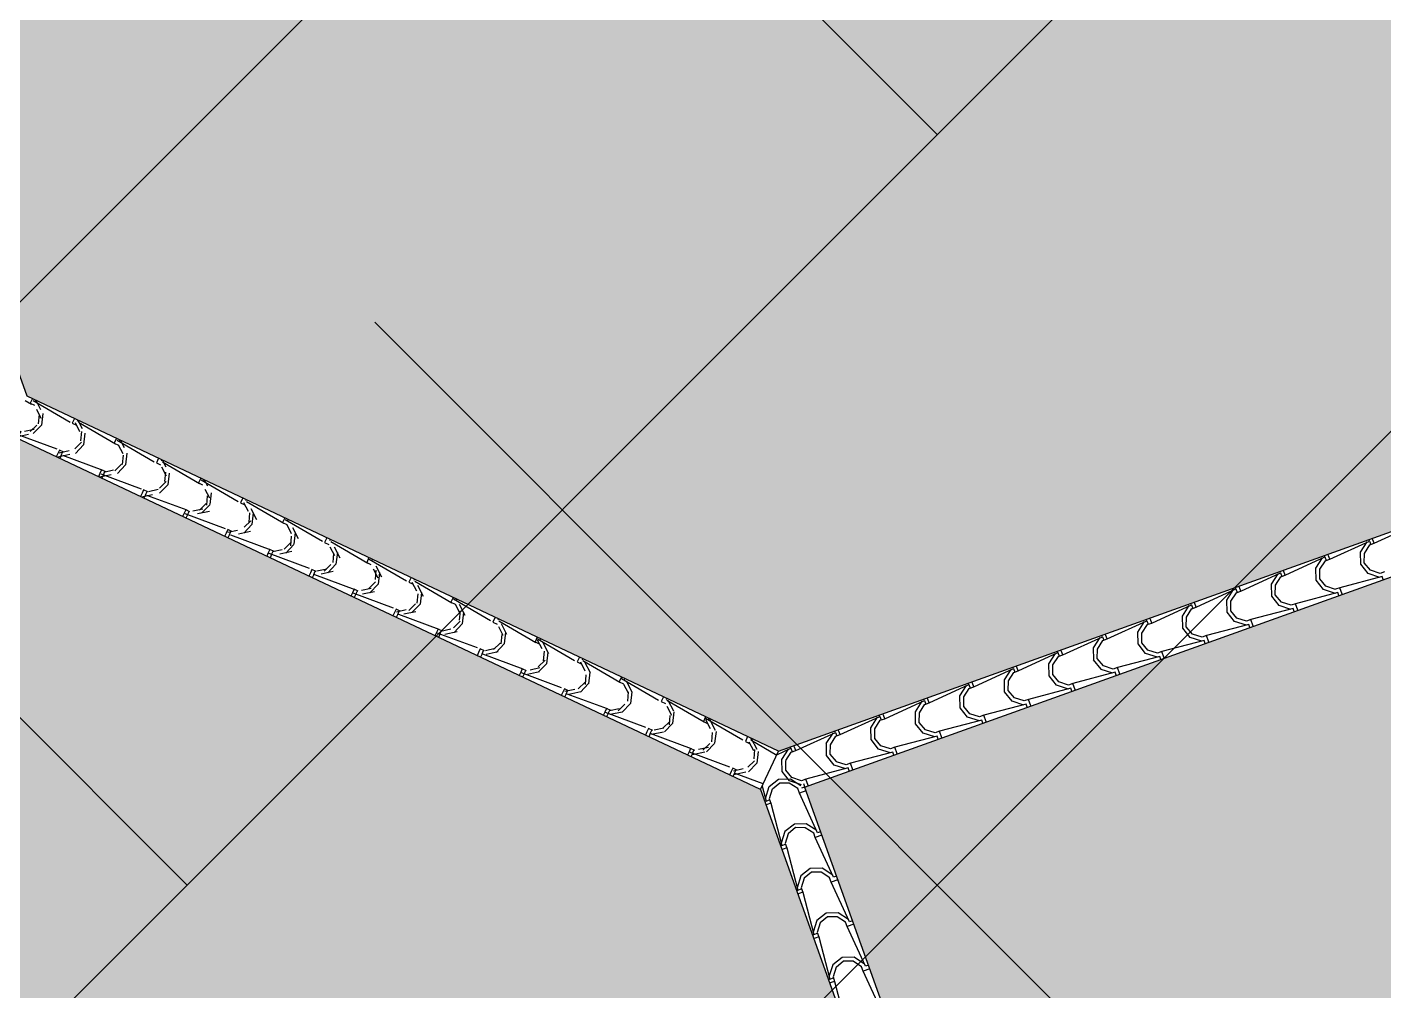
# Model space of a CAD drawing. Header units: millimetres. Extents: x 648844 to 649530, y 1246379 to 1246752.
# Drawn here: x 649136.641 to 649141.437, y 1246581.43 to 1246584.836 of the extents above; entities that cross this region are included whole.
import ezdxf

# ---------------------------------------------------------------- set-up
doc = ezdxf.new("R2010")
doc.units = ezdxf.units.MM
doc.header["$LTSCALE"] = 20
doc.header["$MEASUREMENT"] = 0
doc.layers.get('0').update_dxf_attribs({"linetype": 'CONTINUOUS'})
doc.layers.add('acera', color=8, linetype='CONTINUOUS')
doc.layers.add('TECHO', color=30, linetype='CONTINUOUS')

# ---------------------------------------------------------------- blocks, each defined once
blk = doc.blocks.new('TEJA45')
at = {"layer": 'TECHO'}
for p, q in [((-3.854480351167602, 0.5756046470455338), (-3.755227899821904, 0.6937621566770744)), ((-3.972638071640318, 0.4574471764425745), (-3.87338562029462, 0.5756046860741151)), ((-3.873337738571017, 0.5755941594249876), (-3.876904798162009, 0.5791612190159832)), ((-3.873337738571045, 0.5755941594249734), (-3.863885135120142, 0.5661415559740703)), ((-3.863885135120121, 0.5850467628758977), (-3.867452194711113, 0.5886138224668898)), ((-3.866248285982756, 0.5637784051113499), (-3.854432531669126, 0.5755941594249769)), ((-3.854432531669218, 0.5755941594249876), (-3.863885135120121, 0.5850467628758906)), ((-3.66064230832248, 0.5992188678973811), (-3.778799817954024, 0.4999664165516826)), ((-3.885337126403741, 0.5258153036581881), (-3.879429202913414, 0.5695336599109027)), ((-3.870962060168189, 0.5285253532493641), (-3.866235792905812, 0.5639725625261143)), ((-3.856608696035053, 0.497787082433458), (-3.870787609757812, 0.5285081193356653)), ((-3.778799778925574, 0.481061147424537), (-3.896957288557118, 0.3818086960788385)), ((-3.86624861209242, 0.4881250031618727), (-3.885153835309808, 0.5259353690491189)), ((-3.828463612439649, 0.4692568065410647), (-3.866273978326895, 0.4881620297584526)), ((-3.825916839926194, 0.4835959426584964), (-3.856637876828401, 0.4977748563812554)), ((-3.790492434829723, 0.4881737317820871), (-3.825939644106469, 0.4834474645197133)), ((-3.778811704062157, 0.4999733318178308), (-3.790627458375788, 0.4881575775042037)), ((-3.761386177533133, 0.4825478052889061), (-3.778811704062008, 0.499973331817781)), ((-3.770838780984036, 0.4730952018380066), (-3.778811704062001, 0.4810681249159714)), ((-4.090795792113177, 0.3392897058394375), (-3.991543340767478, 0.4574472154709781)), ((-4.00349570195975, 0.4076569272280004), (-3.997587778469423, 0.451375283480715)), ((-3.99149528170728, 0.4574366162887209), (-3.995062341298265, 0.4610036758797094)), ((-3.991495281707316, 0.4574366162886996), (-3.982042678256413, 0.4479840128377965)), ((-3.98911951078243, 0.4103688721604328), (-3.984393243520053, 0.445816081437183)), ((-3.982042678256384, 0.4668892197396239), (-3.985609737847369, 0.4704562793306124)), ((-3.984405829119034, 0.4456208619750761), (-3.972590074805403, 0.4574366162887031)), ((-3.972590074805481, 0.4574366162887173), (-3.982042678256384, 0.4668892197396204)), ((-3.784825215748612, 0.4750238310066557), (-3.82854357200133, 0.4691159075163327)), ((-3.984406141971199, 0.3699672719140104), (-4.003311365188587, 0.4077776378012565)), ((-3.974765104806004, 0.379630619242711), (-3.988944018528763, 0.4103516561449183)), ((-4.208953512586021, 0.2211322352363077), (-4.109701061240322, 0.3392897448678482)), ((-4.109652824843558, 0.3392790731524506), (-4.11321988443455, 0.3428461327434462)), ((-4.109652824843586, 0.3392790731524329), (-4.100200221392683, 0.3298264697015298)), ((-4.100200221392662, 0.3487316766033537), (-4.103767280983654, 0.3522987361943422)), ((-4.102563372255311, 0.3274633188388023), (-4.09074761794168, 0.3392790731524293)), ((-4.090747617941759, 0.3392790731524435), (-4.100200221392662, 0.3487316766033466)), ((-3.896957249528676, 0.3629034269516929), (-4.01511475916022, 0.2636509756059944)), ((-3.946621343687589, 0.3510992766623282), (-3.984431709574835, 0.3700044998797161)), ((-3.944073303117726, 0.3654395338879866), (-3.974794340019933, 0.3796184476107456)), ((-3.902983592182473, 0.3568652554500957), (-3.946701948435191, 0.3509573319597727)), ((-3.908648915917794, 0.3700162811679313), (-3.944096125194541, 0.3652900139055575)), ((-3.896969247198435, 0.3818157886815605), (-3.908785001512065, 0.3700000343679335)), ((-3.879543720669396, 0.3643902621526323), (-3.896969247198271, 0.3818157886815072)), ((-3.888996324120292, 0.3549376587017328), (-3.896969247198264, 0.3629105817797047)), ((-4.121654277516505, 0.2894985507923984), (-4.115746354026179, 0.333216907045113)), ((-4.10256367184995, 0.2518095406661018), (-4.121468895067338, 0.289619906553348)), ((-4.107276961396558, 0.2922123910723933), (-4.10255069413418, 0.3276596003491434)), ((-4.092921513576556, 0.2614741560511469), (-4.107100427299315, 0.2921951929533542)), ((-4.015114720131734, 0.2447457064788843), (-4.133272229763278, 0.1454932551331858)), ((-4.064779074935451, 0.2329417467835526), (-4.102589440822697, 0.2518469700009405)), ((-4.062229766308398, 0.247283125117093), (-4.092950803210606, 0.2614620388398521)), ((-4.026805397007671, 0.2518588305535268), (-4.062252606284417, 0.247132563291153)), ((-4.015126790334712, 0.2636582455452903), (-4.026942544648342, 0.2518424912316632)), ((-3.997701263805673, 0.246232719016362), (-4.015126790334548, 0.263658245545237)), ((-4.007153867256569, 0.2367801155654625), (-4.015126790334541, 0.2447530386434345)), ((-4.327111233058744, 0.1029747646333448), (-4.227858781713046, 0.2211322742648854)), ((-4.239812853073012, 0.1713401743586012), (-4.233904929582685, 0.2150585306113157)), ((-4.227810367979828, 0.2211215300161697), (-4.231377427570827, 0.2246885896071689)), ((-4.227810367979856, 0.2211215300161555), (-4.218357764528953, 0.2116689265652525)), ((-4.22543441201104, 0.1740559099816537), (-4.220708144748663, 0.2095031192584038)), ((-4.218357764528932, 0.2305741334670763), (-4.221924824119924, 0.2341411930580684)), ((-4.220720915391588, 0.2093057757025285), (-4.208905161077958, 0.2211215300161555)), ((-4.208905161078029, 0.2211215300161768), (-4.218357764528932, 0.2305741334670799)), ((-4.021141968616334, 0.2387066798935287), (-4.064860324869052, 0.2327987564032057)), ((-4.220721201728708, 0.1336518094182217), (-4.239626424946096, 0.1714621753054679)), ((-4.211077922346732, 0.1433176928587514), (-4.225256836069491, 0.1740387297609587)), ((-4.133284333470989, 0.14550070240902), (-4.14510008778462, 0.133684948095393)), ((-4.115858806941944, 0.1280751758800847), (-4.133284333470819, 0.1455007024089596)), ((-4.381066017177957, 0.06124925080029442), (-4.346016502185769, 0.1029748036619225)), ((-4.35797142862927, 0.05318179792661226), (-4.352063505138943, 0.09690015417932685)), ((-4.345967911116098, 0.1029639868798995), (-4.349534970707083, 0.106531046470888)), ((-4.345967911116134, 0.1029639868798853), (-4.336515307665231, 0.09351138342898224)), ((-4.336515307665202, 0.1124165903308096), (-4.340082367256187, 0.1159836499217981)), ((-4.338878458527866, 0.0911482325662547), (-4.327062704214235, 0.1029639868798817)), ((-4.327062704214299, 0.1029639868798995), (-4.336515307665202, 0.1124165903308025)), ((-4.13327219073485, 0.1265879860060402), (-4.251429700366394, 0.02733553466034166)), ((-4.182936806183349, 0.1147842169048019), (-4.220747172070595, 0.1336894401221898)), ((-4.180386229499931, 0.1291267163465832), (-4.211107266402138, 0.1433056300693423)), ((-4.139300345048383, 0.1205481043372068), (-4.183018701301101, 0.1146401808468838)), ((-4.144961878098442, 0.1337013799390085), (-4.180409087375189, 0.1289751126766348)), ((-4.12531141039284, 0.1186225724291852), (-4.133284333470812, 0.1265954955071535)), ((-4.381066017177965, 0.07500000000003837), (-4.381066017177972, -0.07499999999996376)), ((-4.338878731607451, 0.01549407817028481), (-4.357783954824839, 0.05330444405753099)), ((-4.343591862625289, 0.05589942889270816), (-4.338865595362911, 0.09134663816945832)), ((-4.329234331117675, 0.02516122966800793), (-4.343413244840434, 0.05588226657021522)), ((-4.30109453743124, -0.003373312973963039), (-4.338904903318486, 0.01553191024342482)), ((-4.30109453743124, 0.003373312974005671), (-4.338904903318486, -0.01553191024338219)), ((-4.298542692691456, 0.01097030757607342), (-4.329263729593663, 0.02514922129883246)), ((-4.257458721482493, -0.002389528778763861), (-4.301177077735211, 0.003518394711559125)), ((-4.257458721483125, 0.002389528780526007), (-4.301177077735844, -0.003518394709796979)), ((-4.263118359186514, 0.01554392932484205), (-4.29856556846326, 0.01081766206246826)), ((-4.251441876607267, 0.02734315927274977), (-4.263257630920897, 0.01552740495912275)), ((-4.234016350078214, 0.009917632743814409), (-4.251441876607089, 0.02734315927269293)), ((-4.243468953529117, 0.0004650292929184729), (-4.251441876607082, 0.008437952370883295)), ((-4.338878731607565, -0.01549407817016046), (-4.357783954824953, -0.05330444405740664)), ((-4.329234331119117, -0.0251612296676953), (-4.343413244841877, -0.05588226656990258)), ((-4.298542692692415, -0.01097030757503248), (-4.329263729594622, -0.02514922129779151)), ((-4.26311835918694, -0.01554392932355597), (-4.298565568463687, -0.01081766206118218)), ((-4.251441876607259, -0.0273431592726503), (-4.26325763092089, -0.01552740495902327)), ((-4.243468953529124, -0.0004650292928261024), (-4.251441876607103, -0.008437952370801582)), ((-4.234016350078228, -0.009917632743729143), (-4.251441876607103, -0.02734315927260411)), ((-4.133272190734765, -0.1265879860058945), (-4.251429700366309, -0.027335534660196)), ((-4.381066017177957, -0.06124925080087706), (-4.346016502186039, -0.102974803662196)), ((-4.35797142863111, -0.05318179792779887), (-4.352063505140784, -0.09690015418051345)), ((-4.345967911116119, -0.1029639868798107), (-4.336515307665216, -0.09351138342890764)), ((-4.343591862623768, -0.05589942889180222), (-4.338865595361391, -0.09134663816855237)), ((-4.338878458527873, -0.09114823256618365), (-4.327062704214242, -0.1029639868798107)), ((-4.345967911116119, -0.1029639868798178), (-4.349534970707111, -0.1065310464708098)), ((-4.336515307665216, -0.1124165903307208), (-4.340082367256201, -0.1159836499217093)), ((-4.327062704214313, -0.1029639868798071), (-4.336515307665216, -0.1124165903307102)), ((-4.327111233059028, -0.1029747646336112), (-4.22785878171333, -0.2211322742651518)), ((-4.220721201728821, -0.133651809418069), (-4.239626424946209, -0.1714621753053152)), ((-4.211077922348551, -0.1433176928592701), (-4.22525683607131, -0.1740387297614774)), ((-4.182936806183335, -0.1147842169047451), (-4.220747172070581, -0.1336894401221329)), ((-4.18038622950089, -0.1291267163455458), (-4.211107266403097, -0.1433056300683049)), ((-4.139300345048618, -0.1205481043353416), (-4.183018701301336, -0.1146401808450186)), ((-4.144961878097952, -0.1337013799378433), (-4.180409087374699, -0.1289751126754695)), ((-4.133284333470982, -0.1455007024089205), (-4.145100087784613, -0.1336849480952935)), ((-4.125311410392847, -0.1186225724290999), (-4.133284333470819, -0.1265954955070754)), ((-4.115858806941951, -0.1280751758799994), (-4.133284333470826, -0.1455007024088779)), ((-4.239812853075087, -0.1713401743580043), (-4.23390492958476, -0.2150585306107189)), ((-4.225434412009413, -0.1740559099816323), (-4.220708144747036, -0.2095031192583825)), ((-4.015114720131677, -0.2447457064787315), (-4.133272229763222, -0.145493255133033)), ((-4.227810367979835, -0.2211215300160916), (-4.231377427570827, -0.22468858960708)), ((-4.227810367979849, -0.2211215300160809), (-4.218357764528946, -0.2116689265651779)), ((-4.218357764528939, -0.2305741334669946), (-4.221924824119924, -0.2341411930579831)), ((-4.220720915391595, -0.2093057757024575), (-4.208905161077965, -0.2211215300160845)), ((-4.208905161078043, -0.2211215300160916), (-4.218357764528946, -0.2305741334669946)), ((-4.208953512586156, -0.2211322352367517), (-4.109701061240457, -0.3392897448682923)), ((-4.064779074935444, -0.2329417467835064), (-4.10258944082269, -0.2518469700008943)), ((-4.021141968615652, -0.2387066798917949), (-4.06486032486837, -0.232798756401472)), ((-4.007153867256584, -0.2367801155653737), (-4.015126790334556, -0.2447530386433456)), ((-4.102563671850049, -0.2518095406659526), (-4.121468895067437, -0.2896199065531988)), ((-4.092921513577991, -0.2614741560508413), (-4.10710042730075, -0.2921951929530486)), ((-4.062229766308533, -0.2472831251156791), (-4.092950803210741, -0.2614620388384381)), ((-4.026805397007173, -0.2518588305523757), (-4.06225260628392, -0.2471325632900019)), ((-4.015126790334705, -0.2636582455451908), (-4.026942544648335, -0.2518424912315638)), ((-3.997701263805688, -0.2462327190162696), (-4.015126790334563, -0.2636582455451446)), ((-3.896957249528668, -0.3629034269514939), (-4.015114759160213, -0.2636509756057954)), ((-4.121654277518559, -0.2894985507918193), (-4.115746354028232, -0.3332169070445339)), ((-4.109652824843586, -0.3392790731523547), (-4.100200221392683, -0.3298264697014517)), ((-4.107276961395293, -0.2922123910696612), (-4.102550694132916, -0.3276596003464114)), ((-4.102563372255318, -0.3274633188387313), (-4.090747617941688, -0.3392790731523583)), ((-4.109652824843572, -0.3392790731523618), (-4.113219884434571, -0.3428461327433574)), ((-4.100200221392676, -0.3487316766032613), (-4.103767280983661, -0.3522987361942498)), ((-4.090747617941773, -0.3392790731523512), (-4.100200221392676, -0.3487316766032542)), ((-4.09079579211361, -0.3392897058395334), (-3.991543340767912, -0.457447215471074)), ((-3.984406141971292, -0.3699672719138363), (-4.003311365188679, -0.4077776378010824)), ((-3.974765104807034, -0.3796306192415919), (-3.988944018529793, -0.4103516561437992)), ((-3.946621343687561, -0.3510992766622749), (-3.984431709574807, -0.3700044998796628)), ((-3.94407330311784, -0.3654395338865797), (-3.974794340020047, -0.3796184476093387)), ((-3.902983592182693, -0.3568652554482519), (-3.946701948435411, -0.3509573319579289)), ((-3.908648915918178, -0.3700162811666665), (-3.944096125194925, -0.3652900139042927)), ((-3.896969247198427, -0.381815788681461), (-3.908785001512058, -0.370000034367834)), ((-3.888996324120313, -0.354937658701644), (-3.896969247198278, -0.3629105817796088)), ((-3.87954372066941, -0.3643902621525434), (-3.896969247198278, -0.3818157886814149)), ((-3.778799778925574, -0.4810611474243274), (-3.896957288557118, -0.3818086960786289)), ((-4.003495701961803, -0.4076569272274284), (-3.997587778471477, -0.451375283480143)), ((-3.989119510780938, -0.4103688721594914), (-3.984393243518561, -0.4458160814362415)), ((-3.991495281707294, -0.457436616288625), (-3.995062341298279, -0.4610036758796134)), ((-3.991495281707302, -0.457436616288625), (-3.982042678256398, -0.4479840128377219)), ((-3.982042678256391, -0.4668892197395316), (-3.985609737847383, -0.47045627933052)), ((-3.984405829119041, -0.4456208619750051), (-3.97259007480541, -0.4574366162886321)), ((-3.972590074805495, -0.457436616288625), (-3.982042678256398, -0.466889219739528)), ((-3.972638071640603, -0.4574471764428409), (-3.873385620294904, -0.5756046860743815)), ((-3.828463612439656, -0.4692568065410221), (-3.866273978326902, -0.4881620297584099)), ((-3.784825215747915, -0.4750238310049539), (-3.828543572000633, -0.4691159075146309)), ((-3.770838780984029, -0.4730952018379142), (-3.778811704062008, -0.4810681249158897)), ((-3.885337126405283, -0.5258153036612399), (-3.879429202914956, -0.5695336599139544)), ((-3.866248612092527, -0.4881250031617235), (-3.885153835309914, -0.5259353690489696)), ((-3.856608696036851, -0.4977870824339909), (-3.87078760975961, -0.5285081193361982)), ((-3.825916839927132, -0.4835959426574767), (-3.856637876829339, -0.4977748563802358)), ((-3.790492434830099, -0.4881737317808401), (-3.825939644106846, -0.4834474645184663)), ((-3.77881170406215, -0.4999733318177313), (-3.790627458375781, -0.4881575775041043)), ((-3.761386177533133, -0.4825478052888172), (-3.778811704062015, -0.4999733318176993)), ((-3.660642308322466, -0.5992188678971608), (-3.77879981795401, -0.4999664165514623)), ((-3.873337738571038, -0.5755941594248988), (-3.863885135120135, -0.5661415559739957)), ((-3.870962060166704, -0.5285253532484191), (-3.866235792904327, -0.5639725625251693)), ((-3.866248285982763, -0.5637784051112789), (-3.854432531669133, -0.5755941594249059)), ((-3.873337738571024, -0.5755941594249059), (-3.876904798162016, -0.5791612190158979)), ((-3.863885135120128, -0.585046762875816), (-3.86745219471112, -0.5886138224668045)), ((-3.854432531669225, -0.575594159424913), (-3.863885135120128, -0.585046762875816)), ((-3.854480351167879, -0.5756046470457967), (-3.755227899822181, -0.6937621566773373)), ((-3.748091082213755, -0.6062827344096036), (-3.766996305431142, -0.6440931002968497)), ((-3.738452287266668, -0.6159435456263971), (-3.752631200989427, -0.6466645825286044)), ((-3.710305881191751, -0.5874143364197764), (-3.748116247078997, -0.6063195596371642)), ((-3.707760376734775, -0.60175235142761), (-3.738481413636983, -0.615931265150369)), ((-3.666666839314047, -0.5931824065615281), (-3.710385195566765, -0.5872744830712051)), ((-3.672335953740216, -0.6063311823952517), (-3.707783163016963, -0.601604915132878)), ((-3.660654160925873, -0.6181308749540015), (-3.672469915239503, -0.6063151206403745)), ((-3.652681237847766, -0.591252744974188), (-3.660654160925738, -0.5992256680521599)), ((-3.64322863439687, -0.6007053484250875), (-3.660654160925738, -0.6181308749539589)), ((-3.542484837719407, -0.7173765883699588), (-3.660642347350951, -0.6181241370242603)), ((-3.76717855084901, -0.643973680093243), (-3.761270627358684, -0.6876920363459575)), ((-3.75280460955247, -0.6466818343373433), (-3.748078342290093, -0.6821290436140934)), ((-3.755180195434754, -0.6937517025611761), (-3.758747255025746, -0.6973187621521681)), ((-3.755180195434768, -0.693751702561169), (-3.745727591983865, -0.684299099110266)), ((-3.745727591983851, -0.7032043060120756), (-3.749294651574843, -0.7067713656030641)), ((-3.748090742846486, -0.6819359482475527), (-3.736274988532855, -0.6937517025611797)), ((-3.736274988532955, -0.693751702561169), (-3.745727591983858, -0.7032043060120721)), ((-3.736322630694985, -0.6937621176489728), (-3.637070179349287, -0.8119196272805134)), ((-3.592148149943888, -0.705571866298552), (-3.629958515831134, -0.7244770895159398)), ((-3.548508462881067, -0.7113409821179886), (-3.592226819133785, -0.7054330586276656)), ((-3.534523694711496, -0.7094102881104618), (-3.54249661778946, -0.7173832111884266)), ((-3.525071091260592, -0.7188628915613613), (-3.542496617789467, -0.7362884180902363)), ((-3.649019975292497, -0.7621320565270508), (-3.64311205180217, -0.8058504127797654)), ((-3.629933552335011, -0.7244404656575156), (-3.648838775552399, -0.7622508315447618)), ((-3.634647158938243, -0.764838315426271), (-3.629920891675866, -0.8002855247030212)), ((-3.620295878495718, -0.7341000088171477), (-3.634474792218477, -0.7648210457193549)), ((-3.589603913543264, -0.7199087601981269), (-3.620324950445472, -0.7340876739208859)), ((-3.554179472650326, -0.7244886330096598), (-3.589626681927072, -0.719762365747286)), ((-3.542496617789595, -0.7362884180902718), (-3.554312372103226, -0.7244726637766448)), ((-3.424327367116369, -0.8355343088427567), (-3.542484876747913, -0.7362818574970582)), ((-3.637022652298477, -0.8119092456974428), (-3.640589711889469, -0.8154763052884348)), ((-3.637022652298491, -0.8119092456974428), (-3.627570048847588, -0.8024566422465398)), ((-3.629933199710209, -0.8000934913838265), (-3.618117445396578, -0.8119092456974535)), ((-3.618117445396678, -0.8119092456974499), (-3.627570048847581, -0.821361849148353)), ((-3.618164910222042, -0.8119195882522163), (-3.518912458876343, -0.9300770978837569)), ((-3.627570048847581, -0.821361849148353), (-3.631137108438573, -0.8249289087393414)), ((-3.51177602245626, -0.8425981969054241), (-3.530681245673648, -0.8804085627926703)), ((-3.502139469724781, -0.8522564720078947), (-3.51631838344754, -0.882977508910102)), ((-3.473990418696012, -0.8237293961773169), (-3.511800784583258, -0.8426346193947047)), ((-3.471447450351725, -0.8380651689686403), (-3.502168487253932, -0.8522440826913993)), ((-3.430350086447213, -0.8294995576745663), (-3.474068442699931, -0.8235916341842433)), ((-3.436022991562247, -0.8426460836238334), (-3.471470200838993, -0.8379198163614596)), ((-3.424339074653318, -0.854445961226542), (-3.436154828966949, -0.842630206912915)), ((-3.416366151575225, -0.827567831246732), (-3.42433907465319, -0.8355407543246969)), ((-3.406913548124322, -0.8370204346976315), (-3.424339074653197, -0.8544459612265065)), ((-3.306169896513211, -0.9536920293156292), (-3.424327406144755, -0.8544395779699308)), ((-3.530861399736224, -0.8802904329590646), (-3.524953476245898, -0.9240087892117792)), ((-3.516489708323888, -0.8829947965161011), (-3.511763441061511, -0.9184420057928513)), ((-3.518865109162206, -0.9300667888337131), (-3.522432168753198, -0.9336338484247051)), ((-3.518865109162221, -0.9300667888337131), (-3.509412505711317, -0.92061418538281)), ((-3.50941250571131, -0.9395193922846232), (-3.512979565302302, -0.9430864518756117)), ((-3.511775656573931, -0.9182510345201003), (-3.499959902260301, -0.9300667888337273)), ((-3.499959902260414, -0.9300667888337202), (-3.509412505711317, -0.9395193922846232)), ((-3.500007189749233, -0.9300770588552822), (-3.400754738403535, -1.048234568486823)), ((-3.355832687448071, -0.9418869260560534), (-3.393643053335317, -0.9607921492734413)), ((-3.353290987160214, -0.9562215777391607), (-3.384012024062422, -0.9704004914619198)), ((-3.312191710013344, -0.9476581332311405), (-3.355910066266063, -0.9417502097408175)), ((-3.317866510474161, -0.9608035342380035), (-3.353313719750908, -0.9560772669756297)), ((-3.298208608438955, -0.9457253743830059), (-3.30618153151692, -0.9536982974609707)), ((-3.288756004988052, -0.9551779778339053), (-3.30618153151692, -0.9726035043627768)), ((-3.412702824179448, -0.9984488093946737), (-3.406794900689121, -1.042167165647388)), ((-3.393618492577495, -0.9607559281533291), (-3.412523715794883, -0.9985662940405753)), ((-3.398332257709647, -1.001151277605036), (-3.39360599044727, -1.036598486881786)), ((-3.383983060954591, -0.9704129352002937), (-3.39816197467735, -1.001133972102501)), ((-3.306181531517041, -0.9726035043628123), (-3.317997285830671, -0.9607877500491853)), ((-3.188012425910209, -1.071849749788395), (-3.306169935541753, -0.9725972984426967)), ((-3.400707566025936, -1.048224331969987), (-3.404274625616935, -1.051791391560982)), ((-3.40070756602595, -1.048224331969987), (-3.391254962575047, -1.038771728519084)), ((-3.393618113437654, -1.036408577656374), (-3.381802359124023, -1.048224331970001)), ((-3.381802359124137, -1.04822433196999), (-3.39125496257504, -1.057676935420893)), ((-3.381849469276574, -1.048234529458174), (-3.282597017930875, -1.166392039089715)), ((-3.391254962575033, -1.057676935420893), (-3.394822022166032, -1.061243995011893)), ((-3.275460962698737, -1.078913659401216), (-3.294366185916125, -1.116724025288462)), ((-3.265826652184032, -1.088569398391872), (-3.280005565906791, -1.119290435294079)), ((-3.237674956200188, -1.060044455934815), (-3.275485322087434, -1.078949679152203)), ((-3.235134523970345, -1.074377986510438), (-3.265855560872552, -1.088556900233197)), ((-3.194033333579469, -1.065816708787722), (-3.237751689832187, -1.059908785297399)), ((-3.199710029384271, -1.078960984852415), (-3.235157238661017, -1.074234717590041)), ((-3.188023988380763, -1.090761047499083), (-3.199839742694394, -1.078945293185456)), ((-3.180051065302678, -1.063882917519276), (-3.188023988380642, -1.071855840597241)), ((-3.170598461851775, -1.073335520970172), (-3.188023988380657, -1.090761047499054)), ((-3.069854955307157, -1.19000747026119), (-3.188012464938701, -1.090755018915491)), ((-3.294544248622685, -1.11660718583029), (-3.288636325132359, -1.160325542083005)), ((-3.280174807095413, -1.119307758693967), (-3.275448539833036, -1.154754967970717)), ((-3.282550022889659, -1.166381875106257), (-3.286117082480651, -1.169948934697253)), ((-3.28255002288968, -1.166381875106261), (-3.273097419438777, -1.156929271655358)), ((-3.27309741943877, -1.175834478557171), (-3.276664479029762, -1.179401538148159)), ((-3.275460570301377, -1.154566120792648), (-3.263644815987746, -1.166381875106275)), ((-3.263644815987867, -1.166381875106268), (-3.27309741943877, -1.175834478557171)), ((-3.263691748803474, -1.166392000061592), (-3.164439297457776, -1.284549509693132)), ((-3.157303432819972, -1.1970713906491), (-3.17620865603736, -1.234881756536346)), ((-3.119517224952311, -1.178201985813583), (-3.157327590839557, -1.197107209030971)), ((-3.116978060777157, -1.192534395280195), (-3.147699097679364, -1.206713309002954)), ((-3.075874957146496, -1.183975284344175), (-3.119593313399214, -1.178067360853852)), ((-3.08155354829529, -1.197118435466706), (-3.117000757572036, -1.192392168204332)), ((-3.069866445244486, -1.208918590635353), (-3.081682199558117, -1.197102836321726)), ((-3.061893522166407, -1.18204046065555), (-3.069866445244372, -1.190013383733515)), ((-3.052440918715504, -1.191493064106449), (-3.069866445244379, -1.208918590635328)), ((-3.176385673066171, -1.234765562264094), (-3.170477749575845, -1.278483918516809)), ((-3.162017356481186, -1.237464239782895), (-3.157291089218809, -1.272911449059645)), ((-3.147670243413842, -1.206725861584275), (-3.161849157136601, -1.237446898486482)), ((-2.951697484704049, -1.308165190734027), (-3.069854994335593, -1.208912739388328)), ((-3.164392479753388, -1.284539418242531), (-3.16795953934438, -1.288106477833523)), ((-3.16439247975341, -1.284539418242531), (-3.154939876302507, -1.275086814791628)), ((-3.154939876302493, -1.293992021693445), (-3.158506935893477, -1.297559081284433)), ((-3.157303027165099, -1.272723663928922), (-3.145487272851469, -1.284539418242549)), ((-3.145487272851589, -1.284539418242534), (-3.154939876302493, -1.293992021693438)), ((-3.145534028330822, -1.284549470664484), (-3.046281576985123, -1.402706980296024)), ((-3.0391459029412, -1.315229121896984), (-3.058051126158588, -1.35303948778423)), ((-3.029513834642891, -1.324882324775018), (-3.04369274836565, -1.355603361677225)), ((-3.001359493704399, -1.296359515692334), (-3.039169859591645, -1.315264738909722)), ((-2.998821597585632, -1.310690804050708), (-3.029542634487839, -1.324869717773467)), ((-2.957716580713537, -1.302133859900632), (-3.001434936966255, -1.296225936410309)), ((-2.963397067206301, -1.315275886081), (-2.998844276483048, -1.310549618818627)), ((-2.951708902108209, -1.327076133771623), (-2.963524656421839, -1.315260379457996)), ((-2.943735979030137, -1.30019800379182), (-2.951708902108109, -1.308170926869789)), ((-2.934283375579234, -1.309650607242723), (-2.951708902108116, -1.327076133771605)), ((-2.833540014100954, -1.426322911206864), (-2.951697523732498, -1.327070459861165)), ((-3.058227097509651, -1.352923938697906), (-3.052319174019324, -1.39664229495062)), ((-3.043859905866945, -1.355620720871823), (-3.039133638604568, -1.391067930148573)), ((-3.046234936617125, -1.402696961378805), (-3.049801996208117, -1.406264020969793)), ((-3.046234936617132, -1.402696961378801), (-3.036782333166229, -1.393244357927898)), ((-3.036782333166229, -1.412149564829722), (-3.040349392757221, -1.415716624420718)), ((-3.039145484028822, -1.390881207065195), (-3.027329729715191, -1.402696961378822)), ((-3.027329729715319, -1.402696961378808), (-3.036782333166222, -1.412149564829711)), ((-3.027376307857871, -1.402706941267724), (-2.928123856512173, -1.520864450899264)), ((-2.920988373062443, -1.433386853144871), (-2.93989359627983, -1.471197219032117)), ((-2.883201762456508, -1.414517045571095), (-2.921012128343754, -1.433422268788483)), ((-2.880665134394938, -1.428847212821609), (-2.911386171297146, -1.443026126544368)), ((-2.839558204278752, -1.420292435457334), (-2.883276560531471, -1.414384511967011)), ((-2.845240586117313, -1.433433336695291), (-2.88068779539406, -1.428707069432917)), ((-2.833551358971931, -1.445233676907893), (-2.845367113285562, -1.433417922594266)), ((-2.82557843589386, -1.418355546928094), (-2.833551358971832, -1.426328470006062)), ((-2.816125832442957, -1.427808150378997), (-2.833551358971832, -1.445233676907872)), ((-2.94006852195313, -1.471082315131714), (-2.934160598462803, -1.514800671384428)), ((-2.925702455252711, -1.473777201960754), (-2.920976187990334, -1.509224411237504)), ((-2.911357425872332, -1.4430387879666), (-2.925536339595091, -1.473759824868807)), ((-2.715382543497938, -1.544480631679626), (-2.833540053129482, -1.445228180333928)), ((-2.928077393480848, -1.520854504515079), (-2.931644453071847, -1.524421564106078)), ((-2.928077393480862, -1.520854504515082), (-2.918624790029959, -1.511401901064179)), ((-2.918624790029945, -1.530307107965989), (-2.922191849620937, -1.533874167556977)), ((-2.920987940892545, -1.509038750201469), (-2.909172186578914, -1.520854504515096)), ((-2.909172186579042, -1.520854504515082), (-2.918624790029945, -1.530307107965985)), ((-2.90921858738551, -1.520864411870264), (-2.809966136039812, -1.639021921501804)), ((-2.765044031208639, -1.53267457544986), (-2.802854397095885, -1.551579798667248)), ((-2.721399827845794, -1.538451011013787), (-2.765118184098512, -1.532543087523464)), ((-2.802830843183706, -1.551544584392804), (-2.821736066401094, -1.58935495028005)), ((-2.793201017101389, -1.561195251157347), (-2.807379930824148, -1.591916288059554)), ((-2.762508671203413, -1.547003621592122), (-2.793229708105621, -1.561182535314881)), ((-2.727084105028339, -1.551590787309578), (-2.762531314305086, -1.546864520047205)), ((-2.715393815835654, -1.563391220044164), (-2.727209570149284, -1.551575465730537)), ((-2.70742089275759, -1.536513090064368), (-2.715393815835554, -1.544486013142333)), ((-2.821909946396609, -1.589240691565525), (-2.816002022906282, -1.63295904781824)), ((-2.809919850344592, -1.639012047651342), (-2.800467246893689, -1.629559444200439)), ((-2.807545004638243, -1.591933683051483), (-2.802818737375866, -1.627380892328233)), ((-2.802830397756267, -1.627196293337743), (-2.791014643442637, -1.63901204765137)), ((-2.809919850344571, -1.639012047651349), (-2.813486909935563, -1.642579107242341)), ((-2.800467246893675, -1.648464651102259), (-2.80403430648466, -1.652031710693247)), ((-2.791014643442779, -1.639012047651352), (-2.800467246893682, -1.648464651102255)), ((-2.791060866912552, -1.639021882473511), (-2.691808415566854, -1.757179392105051))]:
    blk.add_line(p, q, dxfattribs=at)

msp = doc.modelspace()

# ---------------------------------------------------------------- hatches: boundary and pattern name
h = msp.add_hatch()
h.set_pattern_fill('ANSI38', color=3, scale=15, style=0)
h.set_pattern_definition([(45, (-526.4316489867633, -3378.367883687839), (-1.325825214724776, 1.325825214724777), []), (135, (-526.4316489867633, -3378.367883687839), (-3.97747564417433, 1.325825214724777), [4.6875, -2.8125])])
h.paths.add_polyline_path([(649074.6452498117, 1246583.563912513), (649094.2426363732, 1246613.456396369), (649153.4128591382, 1246584.500745721), (649133.4856091051, 1246559.316503033), (649131.7639361151, 1246538.992300148), (649068.2827765732, 1246574.181717347)])
h.paths.add_polyline_path([(649079.0629513938, 1246573.737106845), (649108.5591314904, 1246573.737106845), (649108.5591314904, 1246579.229194161), (649079.0629513938, 1246579.229194161)], flags=24)
at = {"layer": 'acera'}
h = msp.add_hatch(dxfattribs=at)
h.set_pattern_fill('PETRA11', color=254, scale=7, style=0, pattern_type=2)
h.set_pattern_definition([(0, (2687.656187323621, -252.1344165771734), (7, 7), [2.1, -2.45, 0.35, -2.1]), (0, (2690.456187323667, -250.7344165772665), (7, 7), [0.35, -1.75, 1.4, -3.5]), (0, (2691.506187323597, -250.3844165771734), (7, 7), [0.35, -6.649999999999999]), (0, (2688.35618732369, -250.0344165770803), (7, 7), [1.4, -5.600000000000001]), (0, (2687.656187323621, -249.3344165771268), (7, 7), [0.7000000000000001, -6.3]), (0, (2692.556187323644, -248.6344165771734), (7, 7), [0.7000000000000001, -0.35, 0.35, -5.600000000000001]), (0, (2689.756187323597, -248.2844165770803), (7, 7), [1.05, -5.95]), (0, (2688.006187323597, -247.5844165771268), (7, 7), [0.7000000000000001, -6.3]), (0, (2690.806187323644, -246.8844165771734), (7, 7), [0.35, -2.1, 1.05, -3.5]), (0, (2689.406187323621, -246.5344165770803), (7, 7), [0.7000000000000001, -6.3]), (0, (2691.85618732369, -246.18441657722), (7, 7), [0.7000000000000001, -6.3]), (0, (2690.456187323667, -245.8344165771268), (7, 7), [0.7000000000000001, -6.3]), (0, (2693.256187323597, -245.4844165772665), (7, 7), [0.7000000000000001, -6.3]), (90, (2687.306187323644, -252.1344165771734), (-6.999999999999999, 7), [1.4, -0.35, 0.7000000000000001, -2.8, 1.4, -0.35]), (90, (2687.656187323621, -247.5844165771268), (-6.999999999999999, 7), [0.35, -6.649999999999999]), (90, (2688.706187323667, -249.68441657722), (-6.999999999999999, 7), [0.7000000000000001, -1.4, 0.35, -4.55]), (90, (2689.056187323644, -248.6344165771734), (-6.999999999999999, 7), [0.7000000000000001, -1.4, 1.05, -3.850000000000001]), (90, (2690.10618732369, -250.3844165771734), (-6.999999999999999, 7), [0.35, -3.5, 0.7000000000000001, -0.35, 0.7000000000000001, -1.4]), (90, (2690.456187323667, -251.0844165771268), (-6.999999999999999, 7), [0.35, -6.649999999999999]), (90, (2691.156187323621, -248.9844165772665), (-6.999999999999999, 7), [0.35, -0.35, 1.05, -5.25]), (90, (2691.506187323597, -250.0344165770803), (-6.999999999999999, 7), [0.7000000000000001, -2.8, 0.35, -0.35, 0.35, -2.45]), (90, (2692.206187323667, -251.7844165770803), (-6.999999999999999, 7), [1.05, -5.95]), (90, (2692.906187323621, -246.5344165770803), (-6.999999999999999, 7), [0.35, -0.35, 0.35, -5.95]), (90, (2693.256187323597, -248.2844165770803), (-6.999999999999999, 7), [1.05, -5.95]), (90, (2694.131187323597, -248.80941657722), (-6.999999999999999, 7), [0.35, -6.649999999999999]), (45, (2689.756187323597, -252.1344165771734), (7.771561172376096e-16, 7.000000000133173), [0.4949700000000001, -9.4045249368]), (45, (2689.056187323644, -245.4844165772665), (7.771561172376096e-16, 7.000000000133173), [0.4949700000000001, -1.48491, 1.48491, -6.434704936799999]), (45, (2689.756187323597, -246.5344165770803), (7.771561172376096e-16, 7.000000000133173), [0.9899400000000002, -2.4748738, 0.4949700000000001, -5.9397111368]), (45, (2691.156187323621, -246.8844165771734), (7.771561172376096e-16, 7.000000000133173), [0.9899400000000002, -3.464825, 0.4949700000000001, -4.9497599368]), (45, (2688.35618732369, -250.0344165770803), (7.771561172376096e-16, 7.000000000133173), [0.4949700000000001, -9.4045249368]), (45, (2690.10618732369, -250.0344165770803), (7.771561172376096e-16, 7.000000000133173), [1.484924, -8.414570936799999]), (45, (2691.506187323597, -249.3344165771268), (7.771561172376096e-16, 7.000000000133173), [0.4949700000000001, -2.969848, 0.4949700000000001, -5.9397069368]), (45, (2692.556187323644, -248.6344165771734), (7.771561172376096e-16, 7.000000000133173), [0.9899400000000002, -8.9095549368]), (45, (2693.956187323667, -248.6344165771734), (7.771561172376096e-16, 7.000000000133173), [0.9899400000000002, -8.9095549368]), (45, (2693.956187323667, -250.7344165772665), (7.771561172376096e-16, 7.000000000133173), [0.4949700000000001, -9.4045249368]), (45, (2693.256187323597, -247.2344165772665), (7.771561172376096e-16, 7.000000000133173), [0.4949700000000001, -9.4045249368]), (45, (2692.556187323644, -246.18441657722), (7.771561172376096e-16, 7.000000000133173), [0.4949700000000001, -9.4045249368]), (45, (2693.956187323667, -245.4844165772665), (7.771561172376096e-16, 7.000000000133173), [0.4949700000000001, -9.4045249368]), (45, (2687.306187323644, -245.4844165772665), (7.771561172376096e-16, 7.000000000133173), [0.4949700000000001, -9.4045249368]), (45, (2690.806187323644, -248.2844165770803), (7.771561172376096e-16, 7.000000000133173), [0.4949700000000001, -9.4045249368]), (45, (2691.506187323597, -245.4844165772665), (7.771561172376096e-16, 7.000000000133173), [0.4949700000000001, -3.464825, 0.4949700000000001, -5.444729936799999]), (45, (2688.35618732369, -249.3344165771268), (7.771561172376096e-16, 7.000000000133173), [0.9899400000000002, -8.9095549368]), (45, (2688.35618732369, -247.5844165771268), (7.771561172376096e-16, 7.000000000133173), [1.48491, -8.414584936799999]), (135, (2687.656187323621, -249.3344165771268), (-7.000000000133173, 7.771561172376096e-16), [0.74249, -9.1570049368]), (135, (2691.506187323597, -249.68441657722), (-7.000000000133173, 7.771561172376096e-16), [0.4949700000000001, -9.4045249368]), (135, (2693.60618732369, -248.6344165771734), (-7.000000000133173, 7.771561172376096e-16), [0.4949700000000001, -9.4045249368]), (135, (2691.156187323621, -247.2344165772665), (-7.000000000133173, 7.771561172376096e-16), [0.4949700000000001, -9.4045249368]), (135, (2691.506187323597, -246.18441657722), (-7.000000000133173, 7.771561172376096e-16), [0.4949700000000001, -9.4045249368]), (135, (2690.456187323667, -245.8344165771268), (-7.000000000133173, 7.771561172376096e-16), [0.4949700000000001, -9.4045249368]), (135, (2691.85618732369, -246.18441657722), (-7.000000000133173, 7.771561172376096e-16), [0.4949700000000001, -9.4045249368]), (135, (2687.656187323621, -250.3844165771734), (-7.000000000133173, 7.771561172376096e-16), [0.4949700000000001, -9.4045249368]), (135, (2689.056187323644, -247.93441657722), (-7.000000000133173, 7.771561172376096e-16), [0.4949700000000001, -9.4045249368]), (135, (2689.056187323644, -250.0344165770803), (-7.000000000133173, 7.771561172376096e-16), [0.9899400000000002, -8.9095549368]), (135, (2690.456187323667, -250.7344165772665), (-7.000000000133173, 7.771561172376096e-16), [0.9899400000000002, -8.9095549368]), (135, (2693.256187323597, -246.8844165771734), (-7.000000000133173, 7.771561172376096e-16), [0.9899400000000002, -8.9095549368]), (135, (2691.156187323621, -248.6344165771734), (-7.000000000133173, 7.771561172376096e-16), [0.4949700000000001, -9.4045249368]), (135, (2692.206187323667, -250.7344165772665), (-7.000000000133173, 7.771561172376096e-16), [0.9899400000000002, -5.939696000000001, 0.4949700000000001, -2.4748889368]), (135, (2688.006187323597, -247.5844165771268), (-7.000000000133173, 7.771561172376096e-16), [0.9899400000000002, -1.9798989, 0.9899400000000002, -5.9397160368]), (135, (2687.306187323644, -251.43441657722), (-7.000000000133173, 7.771561172376096e-16), [0.9898, -2.4752, 0.9898, -2.4752, 0.4949, -2.4745949368]), (26.56505118, (2689.756187323597, -250.0344165770803), (7.000000000000657, 3.569913253897994e-10), [1.5652, -0.7826, 0.7826, -12.522075839]), (26.56505118, (2690.806187323644, -245.8344165771268), (7.000000000000657, 3.569913253897994e-10), [1.5652, -14.087275839]), (26.56505118, (2690.806187323644, -250.7344165772665), (7.000000000000657, 3.569913253897994e-10), [0.7826, -14.869875839]), (26.56505118, (2687.656187323621, -250.3844165771734), (7.000000000000657, 3.569913253897994e-10), [0.7826, -14.869875839]), (26.56505118, (2689.056187323644, -248.6344165771734), (7.000000000000657, 3.569913253897994e-10), [0.7826, -14.869875839]), (26.56505118, (2687.656187323621, -247.93441657722), (7.000000000000657, 3.569913253897994e-10), [0.7826, -14.869875839]), (63.43494882, (2688.706187323667, -247.2344165772665), (3.569905482336821e-10, 7.000000000000657), [0.7825999999999981, -14.86987583899997]), (63.43494882, (2691.156187323621, -247.2344165772665), (3.569905482336821e-10, 7.000000000000657), [0.7825999999999981, -14.86987583899997]), (63.43494882, (2691.85618732369, -252.1344165771734), (3.569905482336821e-10, 7.000000000000657), [0.7825999999999981, -14.86987583899997]), (63.43494882, (2687.306187323644, -248.2844165770803), (3.569905482336821e-10, 7.000000000000657), [0.7825999999999981, -14.86987583899997]), (63.43494882, (2690.10618732369, -251.7844165770803), (3.569905482336821e-10, 7.000000000000657), [0.7825999999999981, -5.478199999999984, 0.7825999999999981, -8.60907583899997]), (116.56505118, (2689.056187323644, -245.8344165771268), (-3.569913253897994e-10, 7.000000000000657), [0.7826, -14.869875839]), (116.56505118, (2693.256187323597, -247.2344165772665), (-3.569913253897994e-10, 7.000000000000657), [0.7826, -14.869875839]), (116.56505118, (2690.10618732369, -245.8344165771268), (-3.569913253897994e-10, 7.000000000000657), [0.7826, -14.869875839]), (116.56505118, (2687.306187323644, -249.68441657722), (-3.569913253897994e-10, 7.000000000000657), [0.7826, -14.869875839]), (153.43494882, (2692.556187323644, -250.7344165772665), (-7.000000000000657, 3.569928797020339e-10), [0.7826, -14.869875839]), (153.43494882, (2693.956187323667, -248.9844165772665), (-7.000000000000657, 3.569928797020339e-10), [0.7826, -14.869875839]), (153.43494882, (2689.756187323597, -248.2844165770803), (-7.000000000000657, 3.569928797020339e-10), [0.7826, -14.869875839]), (153.43494882, (2690.806187323644, -246.8844165771734), (-7.000000000000657, 3.569928797020339e-10), [0.7826, -14.869875839]), (153.43494882, (2693.256187323597, -245.4844165772665), (-7.000000000000657, 3.569928797020339e-10), [0.7826, -14.869875839]), (153.43494882, (2688.35618732369, -252.1344165771734), (-7.000000000000657, 3.569928797020339e-10), [1.1739, -14.478575839])])
h.paths.add_polyline_path([(649130.1409621168, 1246594.166585792), (649127.5681617435, 1246593.508529215, 0.3185450971234222), (649121.1027128455, 1246583.514607082), (649122.9752601493, 1246582.617847505, -0.7121783606667229), (649137.6300265624, 1246589.799780563, -0.1389097956181123), (649138.8899748297, 1246587.197415519), (649140.8405583904, 1246586.275754808, 0.1770804304905763), (649139.1385252859, 1246590.714395779, 0.2486205514878219)])
at = {"layer": 'TECHO'}
h = msp.add_hatch(dxfattribs=at)
h.set_pattern_fill('SPANTILE', color=254, scale=0.2049999999999999, angle=123.892638268908, style=0, pattern_type=2)
h.set_pattern_definition([(69.67872598638515, (649195.9635100774, 1246575.863162718), (-0.8656009520489087, -2.311787257022123), [0.1893117599999998, -4.543480804999994]), (334.7090259863851, (649196.0292548506, 1246576.040691715), (0.2729298857970903, 0.09777155741209818), [0.01639999999999999, -0.1885999999999999]), (154.7090259863851, (649196.221611905, 1246575.967940608), (-0.2729298857970903, -0.09777155741209827), [0.05739999999999994, -0.1475999999999998]), (244.7090259863851, (649196.1697137032, 1246575.992462774), (0.09777155741209827, -0.2729298857970902), [0.02049999999999997, -0.1844999999999997]), (64.70902598638517, (649196.0423313249, 1246576.029978367), (-0.09777155741209827, 0.2729298857970903), [0.02049999999999998, -0.1844999999999999]), (154.7090259863851, (649196.0510892413, 1246576.048513439), (-0.2729298857970903, -0.09777155741209827), [0.01639999999999997, -0.1885999999999998]), (154.7090259863851, (649196.2146055718, 1246575.953112551), (-0.2729298857970903, -0.09777155741209827), [0.04099999999999995, -0.1639999999999998]), (239.7393259863851, (649196.1775354275, 1246575.970628383), (-1.236299172753067, -2.136630451287244), [0.1893117599999989, -4.543480804999965]), (207.405125986385, (649196.1731564694, 1246575.961360847), (3.898403497559898, 2.012436359507645), [0.05412163999999996, -5.358033749999995]), (173.1439259863851, (649196.1251087296, 1246575.936449862), (-0.458280548109383, -0.01019205919449057), [0.05186130999999991, -0.5964054749999983]), (136.274125986385, (649196.0736182231, 1246575.942640803), (0.2831224994132322, -0.3605087920870513), [0.05186130999999999, -0.5964054749999997]), (102.0129259863852, (649196.0361403832, 1246575.978487861), (-0.9207100335188148, 4.289492157008032), [0.05412163999999995, -5.358033749999993]), (174.9339259863851, (649196.1219717348, 1246575.95380337), (2.389174817387583, -0.2219661351026944), [0.04150942499999993, -4.109424259999992]), (134.4841259863851, (649196.0806245565, 1246575.957468861), (-1.688540043798241, 1.704774997957573), [0.04150942499999997, -4.109424259999996]), (102.1144259863851, (649196.0515384609, 1246575.987083453), (-0.714980586178626, 3.285350497805008), [0.04387184499999998, -4.343319624999997]), (207.3036259863852, (649196.1609557866, 1246575.973927702), (2.992037535362023, 1.533765470671671), [0.04387184499999985, -4.343319624999981])])
h.paths.add_polyline_path([(649139.2969602619, 1246582.27691434), (649144.9885469046, 1246584.315809013), (649134.601792675, 1246589.223603524), (649136.6406873479, 1246583.532016881)])
h = msp.add_hatch(dxfattribs=at)
h.set_pattern_fill('SPANTILE', color=254, scale=0.2049999999999999, angle=393.8926382689082, style=0, pattern_type=2)
h.set_pattern_definition([(339.6787259863851, (649196.1168340144, 1246576.226042436), (-2.311787257022123, 0.8656009520489092), [0.1893117599999997, -4.543480804999992]), (244.7090259863851, (649196.2943630113, 1246576.160297663), (0.09777155741209824, -0.2729298857970903), [0.01639999999999996, -0.1885999999999997]), (64.70902598638517, (649196.221611905, 1246575.967940608), (-0.09777155741209824, 0.2729298857970902), [0.05739999999999996, -0.1475999999999998]), (154.7090259863851, (649196.2461340709, 1246576.01983881), (-0.2729298857970903, -0.09777155741209818), [0.02049999999999998, -0.1844999999999998]), (334.7090259863851, (649196.2836496641, 1246576.147221189), (0.2729298857970903, 0.09777155741209818), [0.02049999999999999, -0.1844999999999999]), (64.70902598638517, (649196.3021847364, 1246576.138463272), (-0.09777155741209824, 0.2729298857970902), [0.01639999999999998, -0.1885999999999999]), (64.70902598638517, (649196.2067838475, 1246575.974946941), (-0.09777155741209824, 0.2729298857970902), [0.04099999999999997, -0.1639999999999999]), (149.7393259863851, (649196.2242996803, 1246576.012017085), (-2.136630451287245, 1.236299172753068), [0.1893117599999995, -4.543480804999984]), (117.4051259863851, (649196.215032144, 1246576.016396044), (2.012436359507646, -3.898403497559897), [0.05412163999999996, -5.358033749999994]), (83.1439259863852, (649196.1901211591, 1246576.064443783), (-0.01019205919449057, 0.4582805481093827), [0.05186130999999986, -0.5964054749999976]), (46.27412598638523, (649196.1963121007, 1246576.11593429), (-0.3605087920870514, -0.2831224994132318), [0.05186130999999977, -0.5964054749999962]), (12.0129259863851, (649196.2321591575, 1246576.15341213), (4.289492157008033, 0.9207100335188123), [0.05412163999999983, -5.358033749999979]), (84.93392598638518, (649196.2074746676, 1246576.067580779), (-0.2219661351026946, -2.389174817387581), [0.04150942499999995, -4.109424259999995]), (44.48412598638513, (649196.2111401585, 1246576.108927957), (1.704774997957574, 1.688540043798239), [0.04150942499999994, -4.109424259999993]), (12.11442598638492, (649196.2407547501, 1246576.138014052), (3.285350497805008, 0.7149805861786247), [0.04387184499999984, -4.343319624999979]), (117.303625986385, (649196.2275989989, 1246576.028596726), (1.533765470671673, -2.992037535362023), [0.04387184499999985, -4.34331962499998])])
h.paths.add_polyline_path([(649141.412985234, 1246576.500291753), (649139.388907014, 1246582.150518179), (649145.03913344, 1246584.174596399)])
h = msp.add_hatch(dxfattribs=at)
h.set_pattern_fill('SPANTILE', color=254, scale=0.1644999999999999, angle=213.8926382689081, style=0, pattern_type=2)
h.set_pattern_definition([(159.6787259863851, (649196.3056897736, 1246575.760829629), (1.855068311122632, -0.694591983473393), [0.1519111439999999, -3.645866304499999]), (64.70902598638517, (649196.1632335782, 1246575.813585801), (-0.07845571314287887, 0.2190095912859578), [0.01315999999999999, -0.1513399999999999]), (244.7090259863851, (649196.221611905, 1246575.967940608), (0.07845571314287891, -0.2190095912859578), [0.04605999999999993, -0.1184399999999998]), (334.7090259863851, (649196.2019343623, 1246575.926295466), (0.2190095912859579, 0.07845571314287883), [0.01645, -0.14805]), (154.7090259863851, (649196.1718303863, 1246575.824078874), (-0.2190095912859579, -0.07845571314287883), [0.01644999999999998, -0.1480499999999998]), (244.7090259863851, (649196.156957121, 1246575.831106568), (0.07845571314287891, -0.2190095912859578), [0.01315999999999998, -0.1513399999999997]), (244.7090259863851, (649196.2335105174, 1246575.962318453), (0.07845571314287891, -0.2190095912859578), [0.03289999999999994, -0.1315999999999997]), (329.739325986385, (649196.2194551296, 1246575.932571922), (1.714515654813423, -0.9920547020384376), [0.1519111439999995, -3.645866304499992]), (297.4051259863851, (649196.2268917621, 1246575.929058075), (-1.61485746897077, 3.12823109926148), [0.04342931599999998, -4.299495374999998]), (263.1439259863851, (649196.246881309, 1246575.890502694), (0.008178506036554761, -0.3677421959219195), [0.04161553899999999, -0.4785790274999999]), (226.274125986385, (649196.2419134558, 1246575.849184702), (0.289286323406439, 0.2271885422120813), [0.04161553899999998, -0.4785790274999998]), (192.0129259863852, (649196.2131483787, 1246575.819111021), (-3.44205590159913, -0.7388136610431453), [0.04342931599999986, -4.299495374999982]), (264.9339259863852, (649196.232956176, 1246575.887985447), (0.1781142888994784, 1.91716710956223), [0.03330878249999998, -3.297562393999999]), (224.4841259863851, (649196.2300148434, 1246575.854806858), (-1.367977986165956, -1.35495042538932), [0.03330878249999985, -3.29756239399999]), (192.1144259863851, (649196.2062509396, 1246575.831467039), (-2.636293448238654, -0.5737283240311403), [0.03520448049999998, -3.485249162499999]), (297.303625986385, (649196.2168076271, 1246575.919267772), (-1.23075326792922, 2.400927680814891), [0.03520448049999998, -3.485249162499998])])
h.paths.add_polyline_path([(649139.2328779465, 1246582.141291861), (649136.5766050325, 1246583.396394402), (649136.6406873479, 1246583.532016881), (649139.2969602619, 1246582.27691434)])
h = msp.add_hatch(dxfattribs=at)
h.set_pattern_fill('SPANTILE', color=254, scale=0.2049999999999999, angle=123.892638268908, style=0, pattern_type=2)
h.set_pattern_definition([(239.7393259863851, (649180.1694989065, 1246542.437045965), (1.236299172753066, 2.136630451287245), [0.1893117599999993, -4.543480804999978]), (334.7090259863851, (649180.0740980179, 1246542.273529634), (0.09777155741209835, -0.2729298857970902), [0.01639999999999999, -0.1885999999999999]), (154.7090259863851, (649180.2524424064, 1246542.171122412), (-0.09777155741209832, 0.2729298857970902), [0.05739999999999994, -0.1475999999999998]), (64.70902598638517, (649180.2005442044, 1246542.195644578), (0.2729298857970903, 0.09777155741209827), [0.02049999999999998, -0.1844999999999999]), (244.7090259863851, (649180.090677659, 1246542.270230315), (-0.2729298857970903, -0.0977715574120983), [0.02049999999999997, -0.1844999999999997]), (154.7090259863851, (649180.0819197427, 1246542.251695242), (-0.09777155741209832, 0.2729298857970902), [0.01639999999999997, -0.1885999999999998]), (154.7090259863851, (649180.2594487395, 1246542.18595047), (-0.09777155741209832, 0.2729298857970902), [0.04099999999999995, -0.1639999999999998]), (69.6787259863852, (649180.2223785952, 1246542.203466302), (0.8656009520489075, 2.311787257022123), [0.1893117599999998, -4.543480804999994]), (102.0129259863852, (649180.2267575533, 1246542.212733839), (0.9207100335188132, -4.289492157008032), [0.05412163999999995, -5.358033749999993]), (136.274125986385, (649180.2154930625, 1246542.265670156), (-0.2831224994132322, 0.3605087920870512), [0.05186130999999999, -0.5964054749999996]), (173.1439259863851, (649180.1780152229, 1246542.301517213), (0.4582805481093831, 0.01019205919449076), [0.05186131, -0.5964054749999997]), (207.405125986385, (649180.1265247164, 1246542.307708155), (-3.898403497559899, -2.012436359507644), [0.05412163999999996, -5.358033749999995]), (134.4841259863851, (649180.2000949848, 1246542.257074564), (1.688540043798241, -1.704774997957573), [0.04150942499999997, -4.109424259999996]), (174.9339259863851, (649180.1710088896, 1246542.286689156), (-2.389174817387582, 0.2219661351026935), [0.04150942499999993, -4.109424259999991]), (207.3036259863852, (649180.1296617108, 1246542.290354647), (-2.992037535362023, -1.533765470671673), [0.04387184499999983, -4.343319624999977]), (102.1144259863851, (649180.2093021212, 1246542.21417965), (0.7149805861786269, -3.285350497805008), [0.04387184499999998, -4.343319624999997])])
h.paths.add_polyline_path([(649139.2328779465, 1246582.141291861), (649141.2717726192, 1246576.449705218), (649130.8850183894, 1246581.357499729), (649136.5766050325, 1246583.396394402)])

# ---------------------------------------------------------------- linework, layer by layer
at = {"layer": 'acera', "color": 254}
msp.add_arc((649131.5450536301, 1246583.673670332), 8.634588707307389, 45.19302008912039, 187.023608044627, dxfattribs=at)
at = {"layer": 'TECHO', "color": 254}
for p, q in [((649136.6406873479, 1246583.532016881), (649134.601792675, 1246589.223603524)), ((649139.2969602619, 1246582.27691434), (649144.9885469046, 1246584.315809013)), ((649139.388907014, 1246582.150518179), (649145.03913344, 1246584.174596399)), ((649139.2969602619, 1246582.27691434), (649136.6406873479, 1246583.532016881)), ((649139.2328779465, 1246582.141291861), (649136.5766050325, 1246583.396394402)), ((649139.388907014, 1246582.150518179), (649141.412985234, 1246576.500291753)), ((649139.2328779465, 1246582.141291861), (649141.2717726192, 1246576.449705218))]:
    msp.add_line(p, q, dxfattribs=at)

# ---------------------------------------------------------------- block references
at = {"color": 254, "xscale": -1, "rotation": 154.7090259853355}
msp.add_blockref('TEJA45', (649143.2260593368, 1246580.337444076), dxfattribs=at)

doc.saveas('drawing.dxf')
